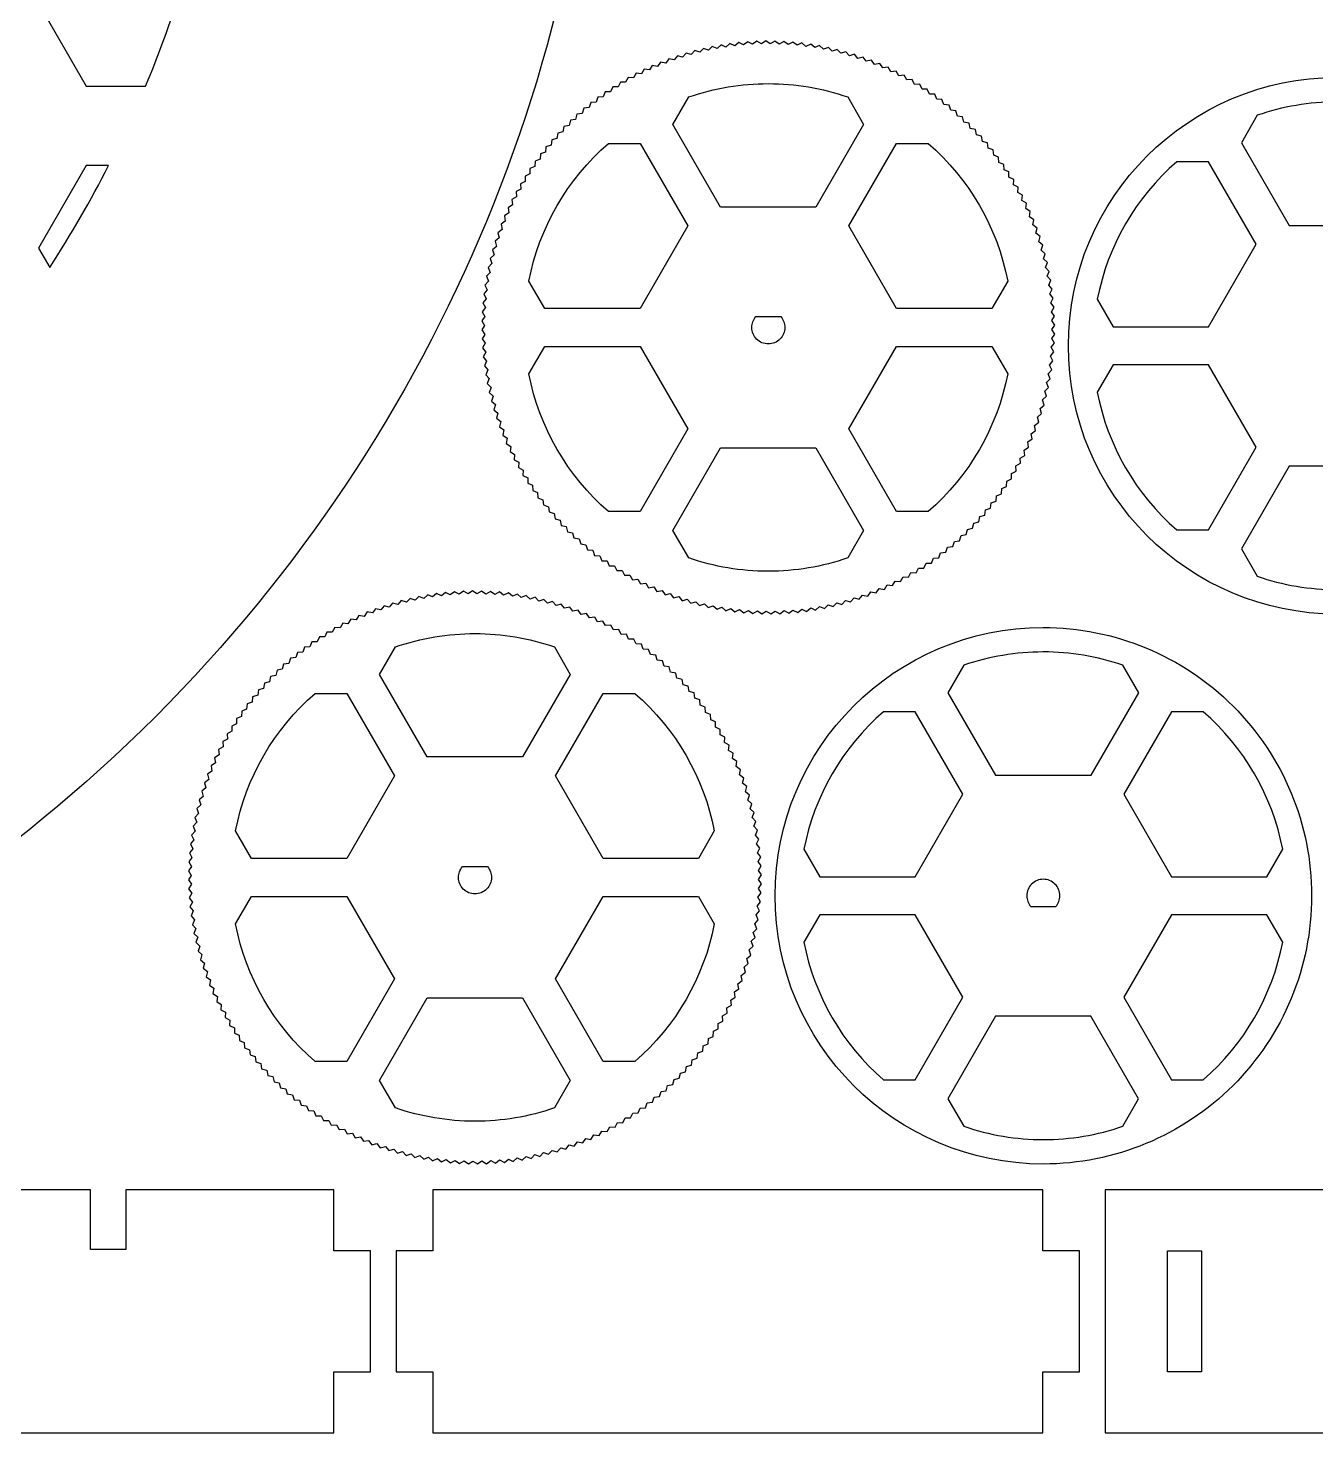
# Model space of a CAD drawing. Extents: x 10 to 440, y 14 to 290.
# Drawn here: x 214.9 to 320.3, y 18 to 133 of the extents above; entities that cross this region are included whole.
import ezdxf

# ---------------------------------------------------------------- set-up
doc = ezdxf.new("R2010")
doc.units = 0
doc.layers.add('Layer_1', color=7, linetype='CONTINUOUS')

msp = doc.modelspace()

# ---------------------------------------------------------------- linework, layer by layer
at = {"layer": 'Layer_1', "color": 7}
for p, q in [((215.80221, 134.999974), (219.702248, 128.245346)), ((269.47621, 131.15385), (269.18491, 130.83087)), ((269.88946, 131.01822), (269.47621, 131.15385)), ((270.19076, 131.33189), (269.88946, 131.01822)), ((270.59955, 131.18334), (270.19076, 131.33189)), ((270.91055, 131.48739), (270.59955, 131.18334)), ((271.31447, 131.32607), (270.91055, 131.48739)), ((271.63487, 131.6202), (271.31447, 131.32607)), ((272.03353, 131.44628), (271.63487, 131.6202)), ((272.36301, 131.7302), (272.03353, 131.44628)), ((272.756, 131.54384), (272.36301, 131.7302)), ((273.09424, 131.81727), (272.756, 131.54384)), ((273.48118, 131.61866), (273.09424, 131.81727)), ((273.82785, 131.88134), (273.48118, 131.61866)), ((274.20836, 131.67066), (273.82785, 131.88134)), ((274.5631, 131.92232), (274.20836, 131.67066)), ((274.93681, 131.6998), (274.5631, 131.92232)), ((275.29928, 131.94019), (274.93681, 131.6998)), ((275.66582, 131.70604), (275.29928, 131.94019)), ((276.03566, 131.93493), (275.66582, 131.70604)), ((276.39466, 131.68939), (276.03566, 131.93493)), ((276.77151, 131.90654), (276.39466, 131.68939)), ((277.12262, 131.64984), (276.77151, 131.90654)), ((277.5061, 131.85505), (277.12262, 131.64984)), ((277.84898, 131.58745), (277.5061, 131.85505)), ((278.23872, 131.78052), (277.84898, 131.58745)), ((278.57302, 131.50227), (278.23872, 131.78052)), ((278.96863, 131.683), (278.57302, 131.50227)), ((279.29402, 131.3944), (278.96863, 131.683)), ((279.69512, 131.56261), (279.29402, 131.3944)), ((280.01129, 131.26393), (279.69512, 131.56261)), ((280.41747, 131.41946), (280.01129, 131.26393)), ((280.7241, 131.11099), (280.41747, 131.41946)), ((281.13496, 131.25369), (280.7241, 131.11099)), ((281.43175, 130.93574), (281.13496, 131.25369)), ((281.8469, 131.06546), (281.43175, 130.93574)), ((282.13355, 130.73835), (281.8469, 131.06546)), ((266.00651, 129.93258), (265.76932, 129.568)), ((266.43589, 129.86328), (266.00651, 129.93258)), ((266.68441, 130.22022), (266.43589, 129.86328)), ((267.1114, 130.13742), (266.68441, 130.22022)), ((267.37101, 130.48638), (267.1114, 130.13742)), ((267.79519, 130.39028), (267.37101, 130.48638)), ((268.06564, 130.73092), (267.79519, 130.39028)), ((268.48659, 130.62149), (268.06564, 130.73092)), ((268.7676, 130.95346), (268.48659, 130.62149)), ((269.18491, 130.83087), (268.7676, 130.95346)), ((282.55257, 130.85497), (282.13355, 130.73835)), ((282.82881, 130.51901), (282.55257, 130.85497)), ((283.25128, 130.62241), (282.82881, 130.51901)), ((283.51683, 130.27794), (283.25128, 130.62241)), ((283.94234, 130.36804), (283.51683, 130.27794)), ((284.19694, 130.0154), (283.94234, 130.36804)), ((284.62507, 130.0921), (284.19694, 130.0154)), ((284.86847, 129.73164), (284.62507, 130.0921)), ((264.03164, 128.94402), (263.82981, 128.55874)), ((264.46564, 128.91542), (264.03164, 128.94402)), ((264.67947, 129.29416), (264.46564, 128.91542)), ((265.11235, 129.25196), (264.67947, 129.29416)), ((265.33797, 129.6238), (265.11235, 129.25196)), ((265.76932, 129.568), (265.33797, 129.6238)), ((285.2988, 129.79484), (284.86847, 129.73164)), ((285.53075, 129.42691), (285.2988, 129.79484)), ((285.96285, 129.47651), (285.53075, 129.42691)), ((286.18313, 129.10148), (285.96285, 129.47651)), ((286.61658, 129.13748), (286.18313, 129.10148)), ((286.82498, 128.75571), (286.61658, 129.13748)), ((287.25934, 128.77811), (286.82498, 128.75571)), ((287.45564, 128.38999), (287.25934, 128.77811)), ((219.702248, 128.245346), (224.54743, 128.245346)), ((262.15856, 127.77373), (261.99389, 127.37117)), ((262.59333, 127.78613), (262.15856, 127.77373)), ((262.77056, 128.18332), (262.59333, 127.78613)), ((263.2055, 128.18232), (262.77056, 128.18332)), ((263.39513, 128.57374), (263.2055, 128.18232)), ((263.82981, 128.55874), (263.39513, 128.57374)), ((287.89049, 128.39899), (287.45564, 128.38999)), ((288.0745, 128.00489), (287.89049, 128.39899)), ((288.50942, 127.99989), (288.0745, 128.00489)), ((288.68096, 127.60021), (288.50942, 127.99989)), ((289.1155, 127.58161), (288.68096, 127.60021)), ((260.83558, 126.48593), (260.40391, 126.43273)), ((260.97465, 126.89803), (260.83558, 126.48593)), ((261.40778, 126.93763), (260.97465, 126.89803)), ((261.55973, 127.34517), (261.40778, 126.93763)), ((261.99389, 127.37117), (261.55973, 127.34517)), ((267.70043, 125.10986), (269.00009, 127.36142)), ((281.99981, 127.36142), (283.29999, 125.10986)), ((289.27441, 127.17673), (289.1155, 127.58161)), ((289.70815, 127.14453), (289.27441, 127.17673)), ((289.85426, 126.73486), (289.70815, 127.14453)), ((290.28678, 126.68906), (289.85426, 126.73486)), ((290.41995, 126.27501), (290.28678, 126.68906)), ((259.30766, 125.44944), (259.20796, 125.02608)), ((259.73514, 125.52964), (259.30766, 125.44944)), ((259.84806, 125.94966), (259.73514, 125.52964)), ((260.27785, 126.01646), (259.84806, 125.94966)), ((260.40391, 126.43273), (260.27785, 126.01646)), ((290.85082, 126.21561), (290.41995, 126.27501)), ((290.97091, 125.79758), (290.85082, 126.21561)), ((291.3997, 125.72468), (290.97091, 125.79758)), ((291.50661, 125.30308), (291.3997, 125.72468)), ((291.9329, 125.21678), (291.50661, 125.30308)), ((315.50061, 125.86134), (314.20095, 123.60982)), ((258.27531, 124.39928), (258.20241, 123.97049)), ((258.69691, 124.50619), (258.27531, 124.39928)), ((258.78321, 124.93248), (258.69691, 124.50619)), ((259.20796, 125.02608), (258.78321, 124.93248)), ((271.59993, 118.35524), (267.70043, 125.10986)), ((283.29999, 125.10986), (279.39997, 118.35524)), ((292.0265, 124.79203), (291.9329, 125.21678)), ((292.44986, 124.69233), (292.0265, 124.79203)), ((292.53006, 124.26485), (292.44986, 124.69233)), ((292.95008, 124.15193), (292.53006, 124.26485)), ((293.01688, 123.72214), (292.95008, 124.15193)), ((257.31093, 123.28636), (257.26513, 122.85384)), ((257.72498, 123.41953), (257.31093, 123.28636)), ((257.78438, 123.8504), (257.72498, 123.41953)), ((258.20241, 123.97049), (257.78438, 123.8504)), ((262.416, 123.55956), (265.01532, 123.55956)), ((265.01532, 123.55956), (268.91534, 116.80494)), ((282.08457, 116.80494), (285.98458, 123.55956)), ((285.98458, 123.55956), (288.58443, 123.55956)), ((293.43315, 123.59608), (293.01688, 123.72214)), ((293.48635, 123.16441), (293.43315, 123.59608)), ((293.89845, 123.02534), (293.48635, 123.16441)), ((293.93805, 122.59221), (293.89845, 123.02534)), ((314.20095, 123.60982), (318.10045, 116.85519)), ((256.41838, 122.11508), (256.39978, 121.68054)), ((256.82326, 122.27399), (256.41838, 122.11508)), ((256.85546, 122.70773), (256.82326, 122.27399)), ((257.26513, 122.85384), (256.85546, 122.70773)), ((294.34559, 122.44026), (293.93805, 122.59221)), ((294.37159, 122.0061), (294.34559, 122.44026)), ((294.77415, 121.84143), (294.37159, 122.0061)), ((311.51532, 122.06058), (308.91652, 122.06005)), ((315.41534, 115.30595), (311.51532, 122.06058)), ((219.702248, 121.754773), (215.80221, 115.000146)), ((221.530042, 121.754773), (219.702248, 121.754773)), ((255.9951, 121.07408), (255.601, 120.89007)), ((255.601, 120.89007), (255.61, 120.45522)), ((256.0001, 121.509), (255.9951, 121.07408)), ((256.39978, 121.68054), (256.0001, 121.509)), ((294.78655, 121.40666), (294.77415, 121.84143)), ((295.18374, 121.22943), (294.78655, 121.40666)), ((295.18274, 120.79449), (295.18374, 121.22943)), ((295.57416, 120.60486), (295.18274, 120.79449)), ((255.24428, 119.82456), (254.86251, 119.61616)), ((254.86251, 119.61616), (254.89851, 119.18271)), ((255.61, 120.45522), (255.22188, 120.25892)), ((255.22188, 120.25892), (255.24428, 119.82456)), ((295.55916, 120.17018), (295.57416, 120.60486)), ((295.94444, 119.96835), (295.55916, 120.17018)), ((295.91584, 119.53435), (295.94444, 119.96835)), ((254.57308, 118.53033), (254.20515, 118.29838)), ((254.89851, 119.18271), (254.52348, 118.96243)), ((254.52348, 118.96243), (254.57308, 118.53033)), ((296.29458, 119.32052), (295.91584, 119.53435)), ((296.25238, 118.88764), (296.29458, 119.32052)), ((296.62422, 118.66202), (296.25238, 118.88764)), ((296.56842, 118.23067), (296.62422, 118.66202)), ((254.26835, 117.86805), (253.90789, 117.62465)), ((253.90789, 117.62465), (253.98459, 117.19652)), ((254.20515, 118.29838), (254.26835, 117.86805)), ((279.39997, 118.35524), (271.59993, 118.35524)), ((296.933, 117.99348), (296.56842, 118.23067)), ((296.8637, 117.5641), (296.933, 117.99348)), ((297.22064, 117.31558), (296.8637, 117.5641)), ((297.13784, 116.88859), (297.22064, 117.31558)), ((253.72205, 116.51641), (253.37758, 116.25086)), ((253.37758, 116.25086), (253.48098, 115.82839)), ((253.98459, 117.19652), (253.63195, 116.94192)), ((253.63195, 116.94192), (253.72205, 116.51641)), ((268.91534, 116.80494), (265.01532, 110.05031)), ((285.98458, 110.05031), (282.08457, 116.80494)), ((297.4868, 116.62898), (297.13784, 116.88859)), ((297.3906, 116.2048), (297.4868, 116.62898)), ((297.73124, 115.93435), (297.3906, 116.2048)), ((318.10045, 116.85519), (325.90049, 116.85519)), ((215.80221, 115.000146), (216.716372, 113.417303)), ((253.26164, 115.13313), (252.93453, 114.84648)), ((253.48098, 115.82839), (253.14502, 115.55215)), ((253.14502, 115.55215), (253.26164, 115.13313)), ((297.62181, 115.5134), (297.73124, 115.93435)), ((297.95378, 115.23239), (297.62181, 115.5134)), ((297.83119, 114.81508), (297.95378, 115.23239)), ((311.51584, 108.55079), (315.41534, 115.30595)), ((253.06425, 114.43133), (252.7463, 114.13454)), ((252.7463, 114.13454), (252.889, 113.72368)), ((252.93453, 114.84648), (253.06425, 114.43133)), ((298.15417, 114.52378), (297.83119, 114.81508)), ((298.01854, 114.11053), (298.15417, 114.52378)), ((298.33221, 113.80923), (298.01854, 114.11053)), ((298.18366, 113.40044), (298.33221, 113.80923)), ((252.73606, 113.01087), (252.43738, 112.6947)), ((252.43738, 112.6947), (252.60559, 112.2936)), ((252.889, 113.72368), (252.58053, 113.41705)), ((252.58053, 113.41705), (252.73606, 113.01087)), ((298.48771, 113.08944), (298.18366, 113.40044)), ((298.32639, 112.68552), (298.48771, 113.08944)), ((298.62052, 112.36512), (298.32639, 112.68552)), ((252.49772, 111.5726), (252.21947, 111.2383)), ((252.60559, 112.2936), (252.31699, 111.96821)), ((252.31699, 111.96821), (252.49772, 111.5726)), ((257.21528, 110.05031), (255.91562, 112.30136)), ((295.08429, 112.30136), (293.78463, 110.05031)), ((298.4466, 111.96646), (298.62052, 112.36512)), ((298.73052, 111.63698), (298.4466, 111.96646)), ((298.54416, 111.24399), (298.73052, 111.63698)), ((252.41254, 110.84856), (252.14494, 110.50568)), ((252.14494, 110.50568), (252.35015, 110.1222)), ((252.21947, 111.2383), (252.41254, 110.84856)), ((298.81759, 110.90575), (298.54416, 111.24399)), ((298.61898, 110.51881), (298.81759, 110.90575)), ((298.88166, 110.17214), (298.61898, 110.51881)), ((302.41562, 110.80232), (303.7158, 108.55079)), ((252.3106, 109.39424), (252.06506, 109.03524)), ((252.35015, 110.1222), (252.09345, 109.77109)), ((252.09345, 109.77109), (252.3106, 109.39424)), ((265.01532, 110.05031), (257.21528, 110.05031)), ((274.48052, 109.3836), (276.51945, 109.3836)), ((293.78463, 110.05031), (285.98458, 110.05031)), ((298.67098, 109.79163), (298.88166, 110.17214)), ((298.92264, 109.43689), (298.67098, 109.79163)), ((298.70012, 109.06318), (298.92264, 109.43689)), ((252.29395, 108.6654), (252.0598, 108.29886)), ((252.0598, 108.29886), (252.30019, 107.93639)), ((252.06506, 109.03524), (252.29395, 108.6654)), ((298.94051, 108.70071), (298.70012, 109.06318)), ((298.70636, 108.33417), (298.94051, 108.70071)), ((298.93525, 107.96433), (298.70636, 108.33417)), ((303.7158, 108.55079), (311.51584, 108.55079)), ((252.30019, 107.93639), (252.07767, 107.56268)), ((252.07767, 107.56268), (252.32933, 107.20794)), ((252.32933, 107.20794), (252.11865, 106.82743)), ((255.91562, 104.69768), (257.2158, 106.94921)), ((257.2158, 106.94921), (265.01584, 106.94921)), ((265.01584, 106.94921), (268.91534, 100.19405)), ((275.50001, 107.15), (275.50001, 107.15)), ((282.08508, 100.19564), (285.9851, 106.95024)), ((285.9851, 106.95024), (293.78463, 106.95024)), ((293.78463, 106.95024), (295.08429, 104.69922)), ((298.65016, 106.87737), (298.90686, 107.22848)), ((298.68971, 107.60533), (298.93525, 107.96433)), ((298.90686, 107.22848), (298.68971, 107.60533)), ((252.11865, 106.82743), (252.38133, 106.48076)), ((252.38133, 106.48076), (252.18272, 106.09382)), ((252.18272, 106.09382), (252.45615, 105.75558)), ((252.45615, 105.75558), (252.26979, 105.36259)), ((298.50259, 105.42697), (298.78084, 105.76127)), ((298.58777, 106.15101), (298.85537, 106.49389)), ((298.78084, 105.76127), (298.58777, 106.15101)), ((298.85537, 106.49389), (298.65016, 106.87737)), ((252.26979, 105.36259), (252.55371, 105.03311)), ((252.55371, 105.03311), (252.37979, 104.63445)), ((252.37979, 104.63445), (252.67392, 104.31405)), ((298.39472, 104.70597), (298.68332, 105.03136)), ((298.56293, 104.30487), (298.39472, 104.70597)), ((298.68332, 105.03136), (298.50259, 105.42697)), ((303.71528, 105.44969), (302.41562, 103.19864)), ((311.51532, 105.44969), (303.71528, 105.44969)), ((315.41534, 98.69506), (311.51532, 105.44969)), ((252.67392, 104.31405), (252.5126, 103.91013)), ((252.5126, 103.91013), (252.81665, 103.59913)), ((252.81665, 103.59913), (252.6681, 103.19034)), ((298.11131, 103.27589), (298.41978, 103.58252)), ((298.26425, 103.9887), (298.56293, 104.30487)), ((298.41978, 103.58252), (298.26425, 103.9887)), ((252.6681, 103.19034), (252.98177, 102.88904)), ((252.98177, 102.88904), (252.84614, 102.47579)), ((252.84614, 102.47579), (253.16912, 102.18449)), ((297.93606, 102.56824), (298.25401, 102.86503)), ((298.06578, 102.15309), (297.93606, 102.56824)), ((298.25401, 102.86503), (298.11131, 103.27589)), ((253.16912, 102.18449), (253.04653, 101.76718)), ((253.04653, 101.76718), (253.3785, 101.48617)), ((253.3785, 101.48617), (253.26907, 101.06522)), ((297.51933, 101.17118), (297.85529, 101.44742)), ((297.62273, 100.74871), (297.51933, 101.17118)), ((297.73867, 101.86644), (298.06578, 102.15309)), ((297.85529, 101.44742), (297.73867, 101.86644)), ((253.26907, 101.06522), (253.60971, 100.79477)), ((253.60971, 100.79477), (253.51351, 100.37059)), ((253.51351, 100.37059), (253.86247, 100.11098)), ((253.86247, 100.11098), (253.77967, 99.68399)), ((268.91534, 100.19405), (265.01532, 93.43942)), ((285.9851, 93.44048), (282.08508, 100.19564)), ((297.01572, 99.80305), (297.36836, 100.05765)), ((297.27826, 100.48316), (297.62273, 100.74871)), ((297.36836, 100.05765), (297.27826, 100.48316)), ((253.77967, 99.68399), (254.13661, 99.43547)), ((254.13661, 99.43547), (254.06731, 99.00609)), ((254.06731, 99.00609), (254.43189, 98.7689)), ((296.73196, 99.13152), (297.09242, 99.37492)), ((296.79516, 98.70119), (296.73196, 99.13152)), ((297.09242, 99.37492), (297.01572, 99.80305)), ((254.43189, 98.7689), (254.37609, 98.33755)), ((254.37609, 98.33755), (254.74793, 98.11193)), ((254.74793, 98.11193), (254.70573, 97.67905)), ((267.70095, 91.89018), (271.60045, 98.64481)), ((271.60045, 98.64481), (279.40049, 98.64481)), ((279.40049, 98.64481), (283.30051, 91.89018)), ((296.1018, 97.81686), (296.47683, 98.03714)), ((296.1378, 97.38341), (296.1018, 97.81686)), ((296.42723, 98.46924), (296.79516, 98.70119)), ((296.47683, 98.03714), (296.42723, 98.46924)), ((311.51532, 91.94044), (315.41534, 98.69506)), ((254.70573, 97.67905), (255.08447, 97.46522)), ((255.08447, 97.46522), (255.05587, 97.03122)), ((255.05587, 97.03122), (255.44115, 96.82939)), ((255.44115, 96.82939), (255.42615, 96.39471)), ((295.39031, 96.54435), (295.77843, 96.74065)), ((295.75603, 97.17501), (296.1378, 97.38341)), ((295.77843, 96.74065), (295.75603, 97.17501)), ((318.09993, 97.14476), (314.20043, 90.39014)), ((325.89997, 97.14476), (318.09993, 97.14476)), ((255.42615, 96.39471), (255.81757, 96.20508)), ((255.81757, 96.20508), (255.81657, 95.77014)), ((255.81657, 95.77014), (256.21376, 95.59291)), ((256.21376, 95.59291), (256.22616, 95.15814)), ((294.60053, 95.31903), (295.00021, 95.49057)), ((295.00021, 95.49057), (295.00521, 95.92549)), ((295.00521, 95.92549), (295.39931, 96.1095)), ((295.39931, 96.1095), (295.39031, 96.54435)), ((256.22616, 95.15814), (256.62872, 94.99347)), ((256.62872, 94.99347), (256.65472, 94.55931)), ((256.65472, 94.55931), (257.06226, 94.40736)), ((257.06226, 94.40736), (257.10186, 93.97423)), ((293.73518, 94.14573), (294.14485, 94.29184)), ((294.14485, 94.29184), (294.17705, 94.72558)), ((294.17705, 94.72558), (294.58193, 94.88449)), ((294.58193, 94.88449), (294.60053, 95.31903)), ((257.10186, 93.97423), (257.51396, 93.83516)), ((257.51396, 93.83516), (257.56716, 93.40349)), ((257.56716, 93.40349), (257.98343, 93.27743)), ((257.98343, 93.27743), (258.05023, 92.84764)), ((265.01532, 93.43942), (262.41651, 93.43995)), ((288.58494, 93.44048), (285.9851, 93.44048)), ((292.7979, 93.02908), (293.21593, 93.14917)), ((293.21593, 93.14917), (293.27533, 93.58004)), ((293.27533, 93.58004), (293.68938, 93.71321)), ((293.68938, 93.71321), (293.73518, 94.14573)), ((258.05023, 92.84764), (258.47025, 92.73472)), ((258.47025, 92.73472), (258.55045, 92.30724)), ((258.55045, 92.30724), (258.97381, 92.20754)), ((258.97381, 92.20754), (259.06741, 91.78279)), ((291.69265, 91.55013), (291.79235, 91.97349)), ((291.79235, 91.97349), (292.2171, 92.06709)), ((292.2171, 92.06709), (292.3034, 92.49338)), ((292.3034, 92.49338), (292.725, 92.60029)), ((292.725, 92.60029), (292.7979, 93.02908)), ((259.06741, 91.78279), (259.4937, 91.69649)), ((259.4937, 91.69649), (259.60061, 91.27489)), ((259.60061, 91.27489), (260.0294, 91.20199)), ((260.0294, 91.20199), (260.14949, 90.78396)), ((269.00061, 89.63866), (267.70095, 91.89018)), ((283.30051, 91.89018), (282.00085, 89.63916)), ((290.5964, 90.56684), (290.72246, 90.98311)), ((290.72246, 90.98311), (291.15225, 91.04991)), ((291.15225, 91.04991), (291.26517, 91.46993)), ((291.26517, 91.46993), (291.69265, 91.55013)), ((308.916, 91.94044), (311.51532, 91.94044)), ((260.14949, 90.78396), (260.58036, 90.72456)), ((260.58036, 90.72456), (260.71353, 90.31051)), ((260.71353, 90.31051), (261.14605, 90.26471)), ((261.14605, 90.26471), (261.29216, 89.85504)), ((261.29216, 89.85504), (261.7259, 89.82284)), ((261.7259, 89.82284), (261.88481, 89.41796)), ((289.44058, 89.6544), (289.59253, 90.06194)), ((289.59253, 90.06194), (290.02566, 90.10154)), ((290.02566, 90.10154), (290.16473, 90.51364)), ((290.16473, 90.51364), (290.5964, 90.56684)), ((314.20043, 90.39014), (315.50009, 88.13858)), ((261.88481, 89.41796), (262.31935, 89.39936)), ((262.31935, 89.39936), (262.49089, 88.99968)), ((262.49089, 88.99968), (262.92581, 88.99468)), ((262.92581, 88.99468), (263.10982, 88.60058)), ((263.10982, 88.60058), (263.54467, 88.60958)), ((263.54467, 88.60958), (263.74097, 88.22146)), ((275.46015, 88.54982), (275.46016, 88.54982)), ((287.60518, 88.42583), (287.79481, 88.81725)), ((287.79481, 88.81725), (288.22975, 88.81625)), ((288.22975, 88.81625), (288.40698, 89.21344)), ((288.40698, 89.21344), (288.84175, 89.22584)), ((288.84175, 89.22584), (289.00642, 89.6284)), ((289.00642, 89.6284), (289.44058, 89.6544)), ((263.74097, 88.22146), (264.17533, 88.24386)), ((264.17533, 88.24386), (264.38373, 87.86209)), ((264.38373, 87.86209), (264.81718, 87.89809)), ((264.81718, 87.89809), (265.03746, 87.52306)), ((265.03746, 87.52306), (265.46956, 87.57266)), ((265.46956, 87.57266), (265.70151, 87.20473)), ((284.9938, 87.06699), (285.23099, 87.43157)), ((285.23099, 87.43157), (285.66234, 87.37577)), ((285.66234, 87.37577), (285.88796, 87.74761)), ((285.88796, 87.74761), (286.32084, 87.70541)), ((286.32084, 87.70541), (286.53467, 88.08415)), ((286.53467, 88.08415), (286.96867, 88.05555)), ((286.96867, 88.05555), (287.1705, 88.44083)), ((287.1705, 88.44083), (287.60518, 88.42583)), ((246.19076, 86.33189), (245.88946, 86.01822)), ((246.59955, 86.18334), (246.19076, 86.33189)), ((246.91055, 86.48739), (246.59955, 86.18334)), ((247.31447, 86.32607), (246.91055, 86.48739)), ((247.63487, 86.6202), (247.31447, 86.32607)), ((248.03353, 86.44628), (247.63487, 86.6202)), ((248.36301, 86.7302), (248.03353, 86.44628)), ((248.756, 86.54384), (248.36301, 86.7302)), ((249.09424, 86.81727), (248.756, 86.54384)), ((249.48118, 86.61866), (249.09424, 86.81727)), ((249.82785, 86.88134), (249.48118, 86.61866)), ((250.20836, 86.67066), (249.82785, 86.88134)), ((250.5631, 86.92232), (250.20836, 86.67066)), ((250.93681, 86.6998), (250.5631, 86.92232)), ((251.29928, 86.94019), (250.93681, 86.6998)), ((251.66582, 86.70604), (251.29928, 86.94019)), ((252.03566, 86.93493), (251.66582, 86.70604)), ((252.39466, 86.68939), (252.03566, 86.93493)), ((252.77151, 86.90654), (252.39466, 86.68939)), ((253.12262, 86.64984), (252.77151, 86.90654)), ((253.5061, 86.85505), (253.12262, 86.64984)), ((253.84898, 86.58745), (253.5061, 86.85505)), ((254.23872, 86.78052), (253.84898, 86.58745)), ((254.57302, 86.50227), (254.23872, 86.78052)), ((254.96863, 86.683), (254.57302, 86.50227)), ((255.29402, 86.3944), (254.96863, 86.683)), ((255.69512, 86.56261), (255.29402, 86.3944)), ((256.01129, 86.26393), (255.69512, 86.56261)), ((256.41747, 86.41946), (256.01129, 86.26393)), ((256.7241, 86.11099), (256.41747, 86.41946)), ((257.13496, 86.25369), (256.7241, 86.11099)), ((257.43175, 85.93574), (257.13496, 86.25369)), ((265.70151, 87.20473), (266.13184, 87.26793)), ((266.13184, 87.26793), (266.37524, 86.90747)), ((266.37524, 86.90747), (266.80337, 86.98417)), ((266.80337, 86.98417), (267.05797, 86.63153)), ((267.05797, 86.63153), (267.48348, 86.72163)), ((267.48348, 86.72163), (267.74903, 86.37716)), ((267.74903, 86.37716), (268.1715, 86.48056)), ((268.1715, 86.48056), (268.44774, 86.1446)), ((268.44774, 86.1446), (268.86676, 86.26122)), ((268.86676, 86.26122), (269.15341, 85.93411)), ((282.23271, 86.04611), (282.51372, 86.37808)), ((282.51372, 86.37808), (282.93467, 86.26865)), ((282.93467, 86.26865), (283.20512, 86.60929)), ((283.20512, 86.60929), (283.6293, 86.51319)), ((283.6293, 86.51319), (283.88891, 86.86215)), ((283.88891, 86.86215), (284.3159, 86.77935)), ((284.3159, 86.77935), (284.56442, 87.13629)), ((284.56442, 87.13629), (284.9938, 87.06699)), ((242.68441, 85.22022), (242.43589, 84.86328)), ((243.1114, 85.13742), (242.68441, 85.22022)), ((243.37101, 85.48638), (243.1114, 85.13742)), ((243.79519, 85.39028), (243.37101, 85.48638)), ((244.06564, 85.73092), (243.79519, 85.39028)), ((244.48659, 85.62149), (244.06564, 85.73092)), ((244.7676, 85.95346), (244.48659, 85.62149)), ((245.18491, 85.83087), (244.7676, 85.95346)), ((245.47621, 86.15385), (245.18491, 85.83087)), ((245.88946, 86.01822), (245.47621, 86.15385)), ((257.8469, 86.06546), (257.43175, 85.93574)), ((258.13355, 85.73835), (257.8469, 86.06546)), ((258.55257, 85.85497), (258.13355, 85.73835)), ((258.82881, 85.51901), (258.55257, 85.85497)), ((259.25128, 85.62241), (258.82881, 85.51901)), ((259.51683, 85.27794), (259.25128, 85.62241)), ((259.94234, 85.36804), (259.51683, 85.27794)), ((260.19694, 85.0154), (259.94234, 85.36804)), ((260.62507, 85.0921), (260.19694, 85.0154)), ((260.86847, 84.73164), (260.62507, 85.0921)), ((269.15341, 85.93411), (269.56856, 86.06383)), ((269.56856, 86.06383), (269.86535, 85.74588)), ((269.86535, 85.74588), (270.27621, 85.88858)), ((270.27621, 85.88858), (270.58284, 85.58011)), ((270.58284, 85.58011), (270.98902, 85.73564)), ((270.98902, 85.73564), (271.30519, 85.43696)), ((271.30519, 85.43696), (271.70629, 85.60517)), ((271.70629, 85.60517), (272.03168, 85.31657)), ((272.03168, 85.31657), (272.42729, 85.4973)), ((272.42729, 85.4973), (272.76159, 85.21905)), ((272.76159, 85.21905), (273.15133, 85.41212)), ((273.15133, 85.41212), (273.49421, 85.14452)), ((273.49421, 85.14452), (273.87769, 85.34973)), ((273.87769, 85.34973), (274.2288, 85.09303)), ((274.2288, 85.09303), (274.60565, 85.31018)), ((274.60565, 85.31018), (274.96465, 85.06464)), ((274.96465, 85.06464), (275.33449, 85.29353)), ((275.33449, 85.29353), (275.70103, 85.05938)), ((275.70103, 85.05938), (276.0635, 85.29977)), ((276.0635, 85.29977), (276.43721, 85.07725)), ((276.43721, 85.07725), (276.79195, 85.32891)), ((276.79195, 85.32891), (277.17246, 85.11823)), ((277.17246, 85.11823), (277.51913, 85.38091)), ((277.51913, 85.38091), (277.90607, 85.1823)), ((277.90607, 85.1823), (278.24431, 85.45573)), ((278.24431, 85.45573), (278.6373, 85.26937)), ((278.6373, 85.26937), (278.96678, 85.55329)), ((278.96678, 85.55329), (279.36544, 85.37937)), ((279.36544, 85.37937), (279.68584, 85.6735)), ((279.68584, 85.6735), (280.08976, 85.51218)), ((280.08976, 85.51218), (280.40076, 85.81623)), ((280.40076, 85.81623), (280.80955, 85.66768)), ((280.80955, 85.66768), (281.11085, 85.98135)), ((281.11085, 85.98135), (281.5241, 85.84572)), ((281.5241, 85.84572), (281.8154, 86.1687)), ((281.8154, 86.1687), (282.23271, 86.04611)), ((240.03164, 83.94402), (239.82981, 83.55874)), ((240.46564, 83.91542), (240.03164, 83.94402)), ((240.67947, 84.29416), (240.46564, 83.91542)), ((241.11235, 84.25196), (240.67947, 84.29416)), ((241.33797, 84.6238), (241.11235, 84.25196)), ((241.76932, 84.568), (241.33797, 84.6238)), ((242.00651, 84.93258), (241.76932, 84.568)), ((242.43589, 84.86328), (242.00651, 84.93258)), ((261.2988, 84.79484), (260.86847, 84.73164)), ((261.53075, 84.42691), (261.2988, 84.79484)), ((261.96285, 84.47651), (261.53075, 84.42691)), ((262.18313, 84.10148), (261.96285, 84.47651)), ((262.61658, 84.13748), (262.18313, 84.10148)), ((262.82498, 83.75571), (262.61658, 84.13748)), ((238.15856, 82.77373), (237.99389, 82.37117)), ((238.59333, 82.78613), (238.15856, 82.77373)), ((238.77056, 83.18332), (238.59333, 82.78613)), ((239.2055, 83.18232), (238.77056, 83.18332)), ((239.39513, 83.57374), (239.2055, 83.18232)), ((239.82981, 83.55874), (239.39513, 83.57374)), ((263.25934, 83.77811), (262.82498, 83.75571)), ((263.45564, 83.38999), (263.25934, 83.77811)), ((263.89049, 83.39899), (263.45564, 83.38999)), ((264.0745, 83.00489), (263.89049, 83.39899)), ((264.50942, 82.99989), (264.0745, 83.00489)), ((264.68096, 82.60021), (264.50942, 82.99989)), ((236.97465, 81.89803), (236.83558, 81.48593)), ((237.40778, 81.93763), (236.97465, 81.89803)), ((237.55973, 82.34517), (237.40778, 81.93763)), ((237.99389, 82.37117), (237.55973, 82.34517)), ((243.70043, 80.10986), (245.00009, 82.36142)), ((257.99981, 82.36142), (259.29999, 80.10986)), ((265.1155, 82.58161), (264.68096, 82.60021)), ((265.27441, 82.17673), (265.1155, 82.58161)), ((265.70815, 82.14453), (265.27441, 82.17673)), ((265.85426, 81.73486), (265.70815, 82.14453)), ((266.28678, 81.68906), (265.85426, 81.73486)), ((266.41995, 81.27501), (266.28678, 81.68906)), ((297.96016, 81.95018), (297.96016, 81.95018)), ((235.73514, 80.52964), (235.30766, 80.44944)), ((235.84806, 80.94966), (235.73514, 80.52964)), ((236.27785, 81.01646), (235.84806, 80.94966)), ((236.40391, 81.43273), (236.27785, 81.01646)), ((236.83558, 81.48593), (236.40391, 81.43273)), ((266.85082, 81.21561), (266.41995, 81.27501)), ((266.97091, 80.79758), (266.85082, 81.21561)), ((267.3997, 80.72468), (266.97091, 80.79758)), ((267.50661, 80.30308), (267.3997, 80.72468)), ((291.50061, 80.86134), (290.20095, 78.60982)), ((305.80051, 78.60982), (304.50085, 80.86084)), ((234.27531, 79.39928), (234.20241, 78.97049)), ((234.69691, 79.50619), (234.27531, 79.39928)), ((234.78321, 79.93248), (234.69691, 79.50619)), ((235.20796, 80.02608), (234.78321, 79.93248)), ((235.30766, 80.44944), (235.20796, 80.02608)), ((247.59993, 73.35524), (243.70043, 80.10986)), ((259.29999, 80.10986), (255.39997, 73.35524)), ((267.9329, 80.21678), (267.50661, 80.30308)), ((268.0265, 79.79203), (267.9329, 80.21678)), ((268.44986, 79.69233), (268.0265, 79.79203)), ((268.53006, 79.26485), (268.44986, 79.69233)), ((233.31093, 78.28636), (233.26513, 77.85384)), ((233.72498, 78.41953), (233.31093, 78.28636)), ((233.78438, 78.8504), (233.72498, 78.41953)), ((234.20241, 78.97049), (233.78438, 78.8504)), ((238.416, 78.55956), (241.01532, 78.55956)), ((241.01532, 78.55956), (244.91534, 71.80494)), ((258.08457, 71.80494), (261.98458, 78.55956)), ((261.98458, 78.55956), (264.58443, 78.55956)), ((268.95008, 79.15193), (268.53006, 79.26485)), ((269.01688, 78.72214), (268.95008, 79.15193)), ((269.43315, 78.59608), (269.01688, 78.72214)), ((269.48635, 78.16441), (269.43315, 78.59608)), ((269.89845, 78.02534), (269.48635, 78.16441)), ((290.20095, 78.60982), (294.10045, 71.85519)), ((301.90049, 71.85519), (305.80051, 78.60982)), ((232.41838, 77.11508), (232.39978, 76.68054)), ((232.82326, 77.27399), (232.41838, 77.11508)), ((232.85546, 77.70773), (232.82326, 77.27399)), ((233.26513, 77.85384), (232.85546, 77.70773)), ((269.93805, 77.59221), (269.89845, 78.02534)), ((270.34559, 77.44026), (269.93805, 77.59221)), ((270.37159, 77.0061), (270.34559, 77.44026)), ((287.51532, 77.06058), (284.91652, 77.06005)), ((291.41534, 70.30595), (287.51532, 77.06058)), ((308.4851, 77.05952), (304.58508, 70.30436)), ((311.08494, 77.05952), (308.4851, 77.05952)), ((231.9951, 76.07408), (231.601, 75.89007)), ((231.601, 75.89007), (231.61, 75.45522)), ((232.0001, 76.509), (231.9951, 76.07408)), ((232.39978, 76.68054), (232.0001, 76.509)), ((270.77415, 76.84143), (270.37159, 77.0061)), ((270.78655, 76.40666), (270.77415, 76.84143)), ((271.18374, 76.22943), (270.78655, 76.40666)), ((271.18274, 75.79449), (271.18374, 76.22943)), ((231.24428, 74.82456), (230.86251, 74.61616)), ((231.61, 75.45522), (231.22188, 75.25892)), ((231.22188, 75.25892), (231.24428, 74.82456)), ((271.57416, 75.60486), (271.18274, 75.79449)), ((271.55916, 75.17018), (271.57416, 75.60486)), ((271.94444, 74.96835), (271.55916, 75.17018)), ((271.91584, 74.53435), (271.94444, 74.96835)), ((230.89851, 74.18271), (230.52348, 73.96243)), ((230.52348, 73.96243), (230.57308, 73.53033)), ((230.86251, 74.61616), (230.89851, 74.18271)), ((272.29458, 74.32052), (271.91584, 74.53435)), ((272.25238, 73.88764), (272.29458, 74.32052)), ((272.62422, 73.66202), (272.25238, 73.88764)), ((272.56842, 73.23067), (272.62422, 73.66202)), ((230.26835, 72.86805), (229.90789, 72.62465)), ((229.90789, 72.62465), (229.98459, 72.19652)), ((230.57308, 73.53033), (230.20515, 73.29838)), ((230.20515, 73.29838), (230.26835, 72.86805)), ((255.39997, 73.35524), (247.59993, 73.35524)), ((272.933, 72.99348), (272.56842, 73.23067)), ((272.8637, 72.5641), (272.933, 72.99348)), ((273.22064, 72.31558), (272.8637, 72.5641)), ((229.72205, 71.51641), (229.37758, 71.25086)), ((229.98459, 72.19652), (229.63195, 71.94192)), ((229.63195, 71.94192), (229.72205, 71.51641)), ((244.91534, 71.80494), (241.01532, 65.05031)), ((261.98458, 65.05031), (258.08457, 71.80494)), ((273.13784, 71.88859), (273.22064, 72.31558)), ((273.4868, 71.62898), (273.13784, 71.88859)), ((273.3906, 71.2048), (273.4868, 71.62898)), ((294.10045, 71.85519), (301.90049, 71.85519)), ((229.26164, 70.13313), (228.93453, 69.84648)), ((229.48098, 70.82839), (229.14502, 70.55215)), ((229.14502, 70.55215), (229.26164, 70.13313)), ((229.37758, 71.25086), (229.48098, 70.82839)), ((273.73124, 70.93435), (273.3906, 71.2048)), ((273.62181, 70.5134), (273.73124, 70.93435)), ((273.95378, 70.23239), (273.62181, 70.5134)), ((273.83119, 69.81508), (273.95378, 70.23239)), ((287.51584, 63.55079), (291.41534, 70.30595)), ((304.58508, 70.30436), (308.4851, 63.54976)), ((229.06425, 69.43133), (228.7463, 69.13454)), ((228.7463, 69.13454), (228.889, 68.72368)), ((228.93453, 69.84648), (229.06425, 69.43133)), ((274.15417, 69.52378), (273.83119, 69.81508)), ((274.01854, 69.11053), (274.15417, 69.52378)), ((274.33221, 68.80923), (274.01854, 69.11053)), ((228.73606, 68.01087), (228.43738, 67.6947)), ((228.889, 68.72368), (228.58053, 68.41705)), ((228.58053, 68.41705), (228.73606, 68.01087)), ((274.18366, 68.40044), (274.33221, 68.80923)), ((274.48771, 68.08944), (274.18366, 68.40044)), ((274.32639, 67.68552), (274.48771, 68.08944)), ((228.60559, 67.2936), (228.31699, 66.96821)), ((228.31699, 66.96821), (228.49772, 66.5726)), ((228.43738, 67.6947), (228.60559, 67.2936)), ((233.21528, 65.05031), (231.91562, 67.30136)), ((271.08429, 67.30136), (269.78463, 65.05031)), ((274.62052, 67.36512), (274.32639, 67.68552)), ((274.4466, 66.96646), (274.62052, 67.36512)), ((274.73052, 66.63698), (274.4466, 66.96646)), ((228.41254, 65.84856), (228.14494, 65.50568)), ((228.49772, 66.5726), (228.21947, 66.2383)), ((228.21947, 66.2383), (228.41254, 65.84856)), ((274.54416, 66.24399), (274.73052, 66.63698)), ((274.81759, 65.90575), (274.54416, 66.24399)), ((274.61898, 65.51881), (274.81759, 65.90575)), ((274.88166, 65.17214), (274.61898, 65.51881)), ((278.41562, 65.80232), (279.7158, 63.55079)), ((316.284626, 63.54976), (317.584289, 65.80078)), ((228.3106, 64.39424), (228.06506, 64.03524)), ((228.35015, 65.1222), (228.09345, 64.77109)), ((228.09345, 64.77109), (228.3106, 64.39424)), ((228.14494, 65.50568), (228.35015, 65.1222)), ((241.01532, 65.05031), (233.21528, 65.05031)), ((250.48052, 64.3836), (252.51945, 64.3836)), ((269.78463, 65.05031), (261.98458, 65.05031)), ((274.67098, 64.79163), (274.88166, 65.17214)), ((274.92264, 64.43689), (274.67098, 64.79163)), ((274.70012, 64.06318), (274.92264, 64.43689)), ((228.29395, 63.6654), (228.0598, 63.29886)), ((228.0598, 63.29886), (228.30019, 62.93639)), ((228.06506, 64.03524), (228.29395, 63.6654)), ((274.94051, 63.70071), (274.70012, 64.06318)), ((274.70636, 63.33417), (274.94051, 63.70071)), ((274.93525, 62.96433), (274.70636, 63.33417)), ((279.7158, 63.55079), (287.51584, 63.55079)), ((298.00001, 63.35), (298.00001, 63.35)), ((308.4851, 63.54976), (316.284626, 63.54976)), ((228.30019, 62.93639), (228.07767, 62.56268)), ((228.07767, 62.56268), (228.32933, 62.20794)), ((228.32933, 62.20794), (228.11865, 61.82743)), ((251.50001, 62.15), (251.50001, 62.15)), ((274.65016, 61.87737), (274.90686, 62.22848)), ((274.68971, 62.60533), (274.93525, 62.96433)), ((274.90686, 62.22848), (274.68971, 62.60533)), ((228.11865, 61.82743), (228.38133, 61.48076)), ((228.38133, 61.48076), (228.18272, 61.09382)), ((228.18272, 61.09382), (228.45615, 60.75558)), ((231.91562, 59.69768), (233.2158, 61.94921)), ((233.2158, 61.94921), (241.01584, 61.94921)), ((241.01584, 61.94921), (244.91534, 55.19405)), ((258.08508, 55.19564), (261.9851, 61.95024)), ((261.9851, 61.95024), (269.78463, 61.95024)), ((269.78463, 61.95024), (271.08429, 59.69922)), ((274.58777, 61.15101), (274.85537, 61.49389)), ((274.78084, 60.76127), (274.58777, 61.15101)), ((274.85537, 61.49389), (274.65016, 61.87737)), ((296.98052, 61.1164), (299.01945, 61.1164)), ((319.949993, 61.99994), (319.949993, 61.99994)), ((228.45615, 60.75558), (228.26979, 60.36259)), ((228.26979, 60.36259), (228.55371, 60.03311)), ((228.55371, 60.03311), (228.37979, 59.63445)), ((274.39472, 59.70597), (274.68332, 60.03136)), ((274.50259, 60.42697), (274.78084, 60.76127)), ((274.68332, 60.03136), (274.50259, 60.42697)), ((279.71528, 60.44969), (278.41562, 58.19864)), ((287.51532, 60.44969), (279.71528, 60.44969)), ((291.41534, 53.69506), (287.51532, 60.44969)), ((308.48459, 60.44969), (304.58457, 53.69506)), ((316.284626, 60.44969), (308.48459, 60.44969)), ((317.584289, 58.19864), (316.284626, 60.44969)), ((228.37979, 59.63445), (228.67392, 59.31405)), ((228.67392, 59.31405), (228.5126, 58.91013)), ((228.5126, 58.91013), (228.81665, 58.59913)), ((274.26425, 58.9887), (274.56293, 59.30487)), ((274.41978, 58.58252), (274.26425, 58.9887)), ((274.56293, 59.30487), (274.39472, 59.70597)), ((228.81665, 58.59913), (228.6681, 58.19034)), ((228.6681, 58.19034), (228.98177, 57.88904)), ((228.98177, 57.88904), (228.84614, 57.47579)), ((228.84614, 57.47579), (229.16912, 57.18449)), ((273.93606, 57.56824), (274.25401, 57.86503)), ((274.06578, 57.15309), (273.93606, 57.56824)), ((274.11131, 58.27589), (274.41978, 58.58252)), ((274.25401, 57.86503), (274.11131, 58.27589)), ((229.16912, 57.18449), (229.04653, 56.76718)), ((229.04653, 56.76718), (229.3785, 56.48617)), ((229.3785, 56.48617), (229.26907, 56.06522)), ((273.51933, 56.17118), (273.85529, 56.44742)), ((273.73867, 56.86644), (274.06578, 57.15309)), ((273.85529, 56.44742), (273.73867, 56.86644)), ((229.26907, 56.06522), (229.60971, 55.79477)), ((229.60971, 55.79477), (229.51351, 55.37059)), ((229.51351, 55.37059), (229.86247, 55.11098)), ((244.91534, 55.19405), (241.01532, 48.43942)), ((261.9851, 48.44048), (258.08508, 55.19564)), ((273.27826, 55.48316), (273.62273, 55.74871)), ((273.36836, 55.05765), (273.27826, 55.48316)), ((273.62273, 55.74871), (273.51933, 56.17118)), ((229.86247, 55.11098), (229.77967, 54.68399)), ((229.77967, 54.68399), (230.13661, 54.43547)), ((230.13661, 54.43547), (230.06731, 54.00609)), ((272.73196, 54.13152), (273.09242, 54.37492)), ((272.79516, 53.70119), (272.73196, 54.13152)), ((273.01572, 54.80305), (273.36836, 55.05765)), ((273.09242, 54.37492), (273.01572, 54.80305)), ((230.06731, 54.00609), (230.43189, 53.7689)), ((230.43189, 53.7689), (230.37609, 53.33755)), ((230.37609, 53.33755), (230.74793, 53.11193)), ((230.74793, 53.11193), (230.70573, 52.67905)), ((243.70095, 46.89018), (247.60045, 53.64481)), ((247.60045, 53.64481), (255.40049, 53.64481)), ((255.40049, 53.64481), (259.30051, 46.89018)), ((272.1018, 52.81686), (272.47683, 53.03714)), ((272.42723, 53.46924), (272.79516, 53.70119)), ((272.47683, 53.03714), (272.42723, 53.46924)), ((287.51532, 46.94044), (291.41534, 53.69506)), ((304.58457, 53.69506), (308.48459, 46.94044)), ((230.70573, 52.67905), (231.08447, 52.46522)), ((231.08447, 52.46522), (231.05587, 52.03122)), ((231.05587, 52.03122), (231.44115, 51.82939)), ((231.44115, 51.82939), (231.42615, 51.39471)), ((271.39031, 51.54435), (271.77843, 51.74065)), ((271.75603, 52.17501), (272.1378, 52.38341)), ((271.77843, 51.74065), (271.75603, 52.17501)), ((272.1378, 52.38341), (272.1018, 52.81686)), ((294.09993, 52.14476), (290.20043, 45.39014)), ((301.89997, 52.14476), (294.09993, 52.14476)), ((305.8, 45.39014), (301.89997, 52.14476)), ((231.42615, 51.39471), (231.81757, 51.20508)), ((231.81757, 51.20508), (231.81657, 50.77014)), ((231.81657, 50.77014), (232.21376, 50.59291)), ((232.21376, 50.59291), (232.22616, 50.15814)), ((271.00021, 50.49057), (271.00521, 50.92549)), ((271.00521, 50.92549), (271.39931, 51.1095)), ((271.39931, 51.1095), (271.39031, 51.54435)), ((232.22616, 50.15814), (232.62872, 49.99347)), ((232.62872, 49.99347), (232.65472, 49.55931)), ((232.65472, 49.55931), (233.06226, 49.40736)), ((270.14485, 49.29184), (270.17705, 49.72558)), ((270.17705, 49.72558), (270.58193, 49.88449)), ((270.58193, 49.88449), (270.60053, 50.31903)), ((270.60053, 50.31903), (271.00021, 50.49057)), ((233.06226, 49.40736), (233.10186, 48.97423)), ((233.10186, 48.97423), (233.51396, 48.83516)), ((233.51396, 48.83516), (233.56716, 48.40349)), ((233.56716, 48.40349), (233.98343, 48.27743)), ((233.98343, 48.27743), (234.05023, 47.84764)), ((241.01532, 48.43942), (238.41651, 48.43995)), ((264.58494, 48.44048), (261.9851, 48.44048)), ((269.21593, 48.14917), (269.27533, 48.58004)), ((269.27533, 48.58004), (269.68938, 48.71321)), ((269.68938, 48.71321), (269.73518, 49.14573)), ((269.73518, 49.14573), (270.14485, 49.29184)), ((234.05023, 47.84764), (234.47025, 47.73472)), ((234.47025, 47.73472), (234.55045, 47.30724)), ((234.55045, 47.30724), (234.97381, 47.20754)), ((234.97381, 47.20754), (235.06741, 46.78279)), ((268.2171, 47.06709), (268.3034, 47.49338)), ((268.3034, 47.49338), (268.725, 47.60029)), ((268.725, 47.60029), (268.7979, 48.02908)), ((268.7979, 48.02908), (269.21593, 48.14917)), ((235.06741, 46.78279), (235.4937, 46.69649)), ((235.4937, 46.69649), (235.60061, 46.27489)), ((235.60061, 46.27489), (236.0294, 46.20199)), ((236.0294, 46.20199), (236.14949, 45.78396)), ((245.00061, 44.63866), (243.70095, 46.89018)), ((259.30051, 46.89018), (258.00085, 44.63916)), ((266.5964, 45.56684), (266.72246, 45.98311)), ((266.72246, 45.98311), (267.15225, 46.04991)), ((267.15225, 46.04991), (267.26517, 46.46993)), ((267.26517, 46.46993), (267.69265, 46.55013)), ((267.69265, 46.55013), (267.79235, 46.97349)), ((267.79235, 46.97349), (268.2171, 47.06709)), ((284.916, 46.94044), (287.51532, 46.94044)), ((308.48459, 46.94044), (311.08443, 46.94044)), ((236.14949, 45.78396), (236.58036, 45.72456)), ((236.58036, 45.72456), (236.71353, 45.31051)), ((236.71353, 45.31051), (237.14605, 45.26471)), ((237.14605, 45.26471), (237.29216, 44.85504)), ((237.29216, 44.85504), (237.7259, 44.82284)), ((265.44058, 44.6544), (265.59253, 45.06194)), ((265.59253, 45.06194), (266.02566, 45.10154)), ((266.02566, 45.10154), (266.16473, 45.51364)), ((266.16473, 45.51364), (266.5964, 45.56684)), ((290.20043, 45.39014), (291.50009, 43.13858)), ((304.49981, 43.13858), (305.8, 45.39014)), ((237.7259, 44.82284), (237.88481, 44.41796)), ((237.88481, 44.41796), (238.31935, 44.39936)), ((238.31935, 44.39936), (238.49089, 43.99968)), ((238.49089, 43.99968), (238.92581, 43.99468)), ((238.92581, 43.99468), (239.10982, 43.60058)), ((263.60518, 43.42583), (263.79481, 43.81725)), ((263.79481, 43.81725), (264.22975, 43.81625)), ((264.22975, 43.81625), (264.40698, 44.21344)), ((264.40698, 44.21344), (264.84175, 44.22584)), ((264.84175, 44.22584), (265.00642, 44.6284)), ((265.00642, 44.6284), (265.44058, 44.6544)), ((239.10982, 43.60058), (239.54467, 43.60958)), ((239.54467, 43.60958), (239.74097, 43.22146)), ((239.74097, 43.22146), (240.17533, 43.24386)), ((240.17533, 43.24386), (240.38373, 42.86209)), ((240.38373, 42.86209), (240.81718, 42.89809)), ((240.81718, 42.89809), (241.03746, 42.52306)), ((241.03746, 42.52306), (241.46956, 42.57266)), ((241.46956, 42.57266), (241.70151, 42.20473)), ((251.46015, 43.54982), (251.46016, 43.54982)), ((261.66234, 42.37577), (261.88796, 42.74761)), ((261.88796, 42.74761), (262.32084, 42.70541)), ((262.32084, 42.70541), (262.53467, 43.08415)), ((262.53467, 43.08415), (262.96867, 43.05555)), ((262.96867, 43.05555), (263.1705, 43.44083)), ((263.1705, 43.44083), (263.60518, 43.42583)), ((241.70151, 42.20473), (242.13184, 42.26793)), ((242.13184, 42.26793), (242.37524, 41.90747)), ((242.37524, 41.90747), (242.80337, 41.98417)), ((242.80337, 41.98417), (243.05797, 41.63153)), ((243.05797, 41.63153), (243.48348, 41.72163)), ((243.48348, 41.72163), (243.74903, 41.37716)), ((243.74903, 41.37716), (244.1715, 41.48056)), ((244.1715, 41.48056), (244.44774, 41.1446)), ((258.93467, 41.26865), (259.20512, 41.60929)), ((259.20512, 41.60929), (259.6293, 41.51319)), ((259.6293, 41.51319), (259.88891, 41.86215)), ((259.88891, 41.86215), (260.3159, 41.77935)), ((260.3159, 41.77935), (260.56442, 42.13629)), ((260.56442, 42.13629), (260.9938, 42.06699)), ((260.9938, 42.06699), (261.23099, 42.43157)), ((261.23099, 42.43157), (261.66234, 42.37577)), ((244.44774, 41.1446), (244.86676, 41.26122)), ((244.86676, 41.26122), (245.15341, 40.93411)), ((245.15341, 40.93411), (245.56856, 41.06383)), ((245.56856, 41.06383), (245.86535, 40.74588)), ((245.86535, 40.74588), (246.27621, 40.88858)), ((246.27621, 40.88858), (246.58284, 40.58011)), ((246.58284, 40.58011), (246.98902, 40.73564)), ((246.98902, 40.73564), (247.30519, 40.43696)), ((247.30519, 40.43696), (247.70629, 40.60517)), ((247.70629, 40.60517), (248.03168, 40.31657)), ((248.03168, 40.31657), (248.42729, 40.4973)), ((248.42729, 40.4973), (248.76159, 40.21905)), ((248.76159, 40.21905), (249.15133, 40.41212)), ((249.15133, 40.41212), (249.49421, 40.14452)), ((249.49421, 40.14452), (249.87769, 40.34973)), ((249.87769, 40.34973), (250.2288, 40.09303)), ((250.2288, 40.09303), (250.60565, 40.31018)), ((250.60565, 40.31018), (250.96465, 40.06464)), ((250.96465, 40.06464), (251.33449, 40.29353)), ((251.33449, 40.29353), (251.70103, 40.05938)), ((251.70103, 40.05938), (252.0635, 40.29977)), ((252.0635, 40.29977), (252.43721, 40.07725)), ((252.43721, 40.07725), (252.79195, 40.32891)), ((252.79195, 40.32891), (253.17246, 40.11823)), ((253.17246, 40.11823), (253.51913, 40.38091)), ((253.51913, 40.38091), (253.90607, 40.1823)), ((253.90607, 40.1823), (254.24431, 40.45573)), ((254.24431, 40.45573), (254.6373, 40.26937)), ((254.6373, 40.26937), (254.96678, 40.55329)), ((254.96678, 40.55329), (255.36544, 40.37937)), ((255.36544, 40.37937), (255.68584, 40.6735)), ((255.68584, 40.6735), (256.08976, 40.51218)), ((256.08976, 40.51218), (256.40076, 40.81623)), ((256.40076, 40.81623), (256.80955, 40.66768)), ((256.80955, 40.66768), (257.11085, 40.98135)), ((257.11085, 40.98135), (257.5241, 40.84572)), ((257.5241, 40.84572), (257.8154, 41.1687)), ((257.8154, 41.1687), (258.23271, 41.04611)), ((258.23271, 41.04611), (258.51372, 41.37808)), ((258.51372, 41.37808), (258.93467, 41.26865)), ((216.99989, 37.95016), (170.0503, 37.95016)), ((219.9501, 37.95016), (216.99989, 37.95016)), ((220.05035, 37.95016), (219.9501, 37.95016)), ((220.05035, 33.05018), (220.05035, 37.95016)), ((223.05017, 37.95016), (222.94991, 37.95016)), ((222.94991, 37.95016), (222.94991, 33.05018)), ((225.99986, 37.95016), (223.05017, 37.95016)), ((239.94991, 37.95016), (225.99986, 37.95016)), ((239.94991, 32.94993), (239.94991, 37.95016)), ((248.04982, 37.95), (248.04982, 32.94979)), ((297.94962, 37.95), (248.04982, 37.95)), ((297.94962, 32.94979), (297.94962, 37.95)), ((303.050035, 37.950263), (303.050035, 18.05021)), ((392.949973, 37.950263), (303.050035, 37.950263)), ((222.94991, 33.05018), (220.05035, 33.05018)), ((242.95024, 32.94993), (239.94991, 32.94993)), ((242.95024, 23.05028), (242.95024, 32.94993)), ((248.04982, 32.94979), (245.05, 32.94979)), ((245.05, 32.94979), (245.05, 23.05014)), ((300.94995, 32.94979), (297.94962, 32.94979)), ((300.94995, 23.05014), (300.94995, 32.94979)), ((308.15019, 32.95001), (310.95019, 32.95001)), ((308.15019, 23.05001), (308.15019, 32.95001)), ((310.95019, 32.95001), (310.95019, 23.05001)), ((239.94991, 18.05008), (239.94991, 23.05028)), ((239.94991, 23.05028), (242.95024, 23.05028)), ((245.05, 23.05014), (248.04982, 23.05014)), ((248.04982, 23.05014), (248.04982, 18.04992)), ((297.94962, 18.04992), (297.94962, 23.05014)), ((297.94962, 23.05014), (300.94995, 23.05014)), ((310.95019, 23.05001), (308.15019, 23.05001)), ((170.0503, 18.05008), (239.94991, 18.05008)), ((248.04982, 18.04992), (297.94962, 18.04992)), ((303.050035, 18.05021), (335.550366, 18.05021))]:
    msp.add_line(p, q, dxfattribs=at)
for points in [[(261.95, 165), (261.95, 131.8612), (248.785663, 100.079678), (225.352992, 76.647008)], [(224.54743, 128.245346), (226.140277, 132.039404), (227.484805, 135.932993), (228.57251, 139.901486)], [(300.04999, 106.99994), (300.049991, 119.12259), (309.87734, 128.949939), (321.99999, 128.94994)], [(269.00009, 127.36142), (271.091365, 128.08219), (273.287951, 128.450146), (275.49995, 128.45023)], [(275.49995, 128.45023), (277.711949, 128.450146), (279.908535, 128.08219), (281.99981, 127.36142)], [(321.96016, 126.95018), (319.76169, 126.945631), (317.57909, 126.577726), (315.50061, 125.86134)], [(255.91562, 112.30136), (256.76464, 116.674613), (259.052985, 120.637865), (262.416, 123.55956)], [(288.58443, 123.55956), (291.947253, 120.637787), (294.235409, 116.674544), (295.08429, 112.30136)], [(308.91652, 122.06005), (305.553403, 119.138554), (303.264877, 115.175472), (302.41562, 110.80232)], [(216.716372, 113.417303), (218.460881, 116.113274), (220.067502, 118.896007), (221.530042, 121.754773)], [(274.15, 108.4993), (274.150047, 108.824228), (274.267409, 109.138226), (274.48052, 109.3836)], [(276.51945, 109.3836), (276.732572, 109.13823), (276.849944, 108.824232), (276.85, 108.4993)], [(274.545402, 107.545187), (274.292224, 107.798232), (274.149993, 108.141438), (274.15, 108.4993)], [(276.85, 108.4993), (276.850007, 108.141442), (276.707779, 107.798239), (276.454605, 107.545194)], [(275.50001, 107.15), (275.141964, 107.149989), (274.79858, 107.292142), (274.545402, 107.545187)], [(276.454605, 107.545194), (276.201432, 107.29215), (275.858052, 107.149994), (275.50001, 107.15)], [(321.99999, 85.04994), (309.87734, 85.049941), (300.049991, 94.87729), (300.04999, 106.99994)], [(262.41651, 93.43995), (259.053396, 96.361448), (256.764875, 100.324529), (255.91562, 104.69768)], [(295.08429, 104.69922), (294.235659, 100.325909), (291.947677, 96.362469), (288.58494, 93.44048)], [(302.41562, 103.19864), (303.26464, 98.825387), (305.552985, 94.862135), (308.916, 91.94044)], [(275.46016, 88.54982), (273.26169, 88.554369), (271.07909, 88.922274), (269.00061, 89.63866)], [(275.49995, 88.54982), (275.486683, 88.549807), (275.473417, 88.549807), (275.46015, 88.54982)], [(282.00085, 89.63916), (279.909275, 88.918096), (277.712328, 88.549959), (275.49995, 88.54982)], [(315.50009, 88.13858), (317.591368, 87.417809), (319.787957, 87.049853), (321.99996, 87.04977)], [(276.04999, 61.99994), (276.049991, 74.12259), (285.87734, 83.949939), (297.99999, 83.94994)], [(297.99999, 83.94994), (303.821492, 83.949941), (309.404561, 81.637358), (313.520986, 77.520935)], [(245.00009, 82.36142), (247.091365, 83.08219), (249.287951, 83.450146), (251.49995, 83.45023)], [(251.49995, 83.45023), (253.711949, 83.450146), (255.908535, 83.08219), (257.99981, 82.36142)], [(297.96016, 81.95018), (295.76169, 81.945631), (293.57909, 81.577726), (291.50061, 80.86134)], [(297.99996, 81.95018), (297.986693, 81.950193), (297.973427, 81.950193), (297.96016, 81.95018)], [(304.50085, 80.86084), (302.409279, 81.581903), (300.212335, 81.95004), (297.99996, 81.95018)], [(231.91562, 67.30136), (232.76464, 71.674613), (235.052985, 75.637865), (238.416, 78.55956)], [(264.58443, 78.55956), (267.947253, 75.637787), (270.235409, 71.674544), (271.08429, 67.30136)], [(284.91652, 77.06005), (281.553403, 74.138554), (279.264877, 70.175472), (278.41562, 65.80232)], [(317.584289, 65.80078), (316.735658, 70.17409), (314.447677, 74.137531), (311.08494, 77.05952)], [(313.520986, 77.520935), (317.63741, 73.404511), (319.949993, 67.821442), (319.949993, 61.99994)], [(225.352992, 76.647008), (201.920322, 53.214337), (170.1388, 40.05), (137, 40.05)], [(250.15, 63.4993), (250.150047, 63.824228), (250.267409, 64.138226), (250.48052, 64.3836)], [(252.51945, 64.3836), (252.732572, 64.13823), (252.849944, 63.824232), (252.85, 63.4993)], [(250.545402, 62.545187), (250.292224, 62.798232), (250.149993, 63.141438), (250.15, 63.4993)], [(252.85, 63.4993), (252.850007, 63.141442), (252.707779, 62.798239), (252.454605, 62.545194)], [(298.00001, 63.35), (297.641964, 63.350011), (297.29858, 63.207858), (297.045402, 62.954813)], [(298.954605, 62.954806), (298.701432, 63.20785), (298.358052, 63.350006), (298.00001, 63.35)], [(251.50001, 62.15), (251.141964, 62.149989), (250.79858, 62.292142), (250.545402, 62.545187)], [(252.454605, 62.545194), (252.201432, 62.29215), (251.858052, 62.149994), (251.50001, 62.15)], [(297.045402, 62.954813), (296.792224, 62.701768), (296.649993, 62.358562), (296.65, 62.0007)], [(299.35, 62.0007), (299.350007, 62.358558), (299.207779, 62.701761), (298.954605, 62.954806)], [(297.99999, 40.04994), (285.87734, 40.049941), (276.049991, 49.87729), (276.04999, 61.99994)], [(296.65, 62.0007), (296.650047, 61.675772), (296.767409, 61.361774), (296.98052, 61.1164)], [(299.01945, 61.1164), (299.232572, 61.36177), (299.349944, 61.675768), (299.35, 62.0007)], [(319.949993, 61.99994), (319.949993, 56.178438), (317.63741, 50.595369), (313.520986, 46.478945)], [(238.41651, 48.43995), (235.053396, 51.361448), (232.764875, 55.324529), (231.91562, 59.69768)], [(271.08429, 59.69922), (270.235659, 55.325909), (267.947677, 51.362469), (264.58494, 48.44048)], [(278.41562, 58.19864), (279.26464, 53.825387), (281.552985, 49.862135), (284.916, 46.94044)], [(311.08443, 46.94044), (314.447252, 49.862213), (316.735409, 53.825457), (317.584289, 58.19864)], [(313.520986, 46.478945), (309.404561, 42.362522), (303.821492, 40.049939), (297.99999, 40.04994)], [(251.46016, 43.54982), (249.26169, 43.554369), (247.07909, 43.922274), (245.00061, 44.63866)], [(258.00085, 44.63916), (255.909275, 43.918096), (253.712328, 43.549959), (251.49995, 43.54982)], [(251.49995, 43.54982), (251.486683, 43.549807), (251.473417, 43.549807), (251.46015, 43.54982)], [(291.50009, 43.13858), (293.591368, 42.417809), (295.787957, 42.049853), (297.99996, 42.04977)], [(297.99996, 42.04977), (300.211956, 42.049855), (302.408538, 42.417811), (304.49981, 43.13858)]]:
    msp.add_open_spline(points, degree=3, dxfattribs=at)

doc.saveas('drawing.dxf')
